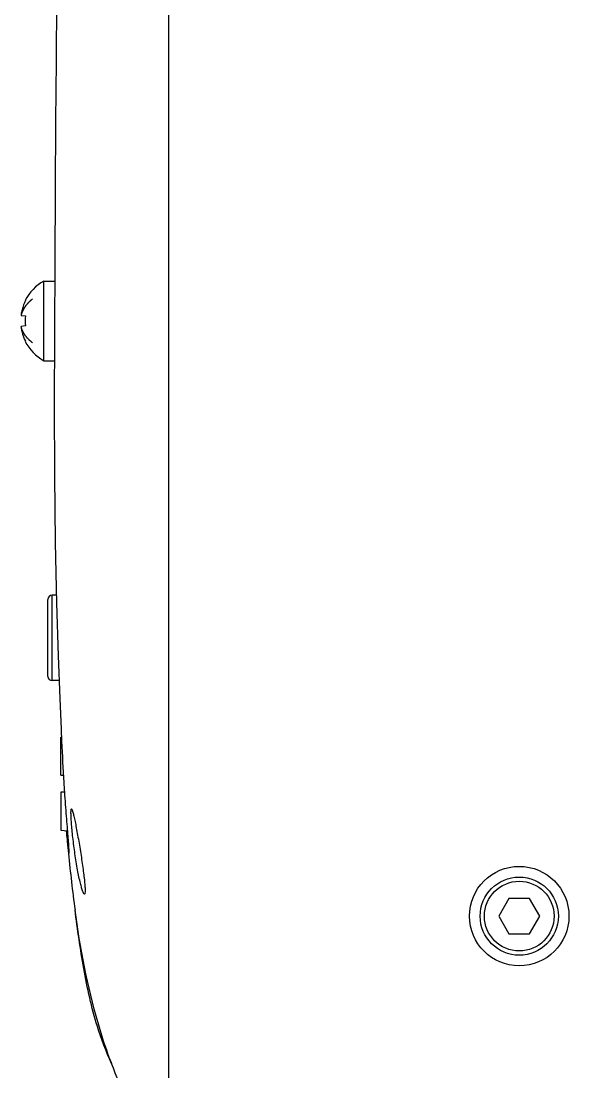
# Model space of a CAD drawing. Header units: millimetres. Extents: x 0 to 841, y 0 to 594.
# Drawn here: x 691.91 to 711.19, y 295.67 to 332.62 of the extents above; entities that cross this region are included whole.
import ezdxf

# ---------------------------------------------------------------- set-up
doc = ezdxf.new("R2010")
doc.units = ezdxf.units.MM
doc.header["$LTSCALE"] = 46.255
doc.layers.get('0').update_dxf_attribs({"linetype": 'CONTINUOUS'})
doc.layers.add('AXIS', color=7, linetype='CONTINUOUS')
doc.layers.add('COSMETIC', color=7, linetype='CONTINUOUS')

msp = doc.modelspace()

# ---------------------------------------------------------------- linework, layer by layer
at = {"color": 7, "linetype": 'CONTINUOUS'}
for p, q in [((697.112, 294.249), (697.112, 353.918)), ((693.164, 333.374), (693.148, 331.215)), ((693.148, 331.215), (693.132, 329.106)), ((692.712, 320.678), (692.712, 323.478)), ((692.712, 323.478), (693.098, 323.478)), ((692.061, 322.798), (692.07, 322.794)), ((691.914, 322.272), (692.07, 322.257)), ((692.07, 321.9), (691.914, 321.885)), ((692.07, 321.363), (692.061, 321.359)), ((692.712, 320.678), (693.087, 320.678)), ((693.092, 316.641), (693.119, 314.289)), ((693.119, 314.289), (693.165, 312.148)), ((692.862, 309.58), (692.862, 312.28)), ((693.012, 309.43), (693.012, 312.43)), ((693.159, 312.43), (693.012, 312.43)), ((693.165, 312.148), (693.222, 310.299)), ((693.222, 310.299), (693.279, 308.806)), ((693.255, 309.43), (693.012, 309.43)), ((693.279, 308.806), (693.324, 307.725)), ((693.312, 307.441), (693.337, 307.443)), ((693.312, 306.105), (693.312, 307.441)), ((693.324, 307.725), (693.343, 307.292)), ((693.312, 306.105), (693.405, 306.105)), ((693.312, 305.505), (693.312, 304.169)), ((693.444, 305.505), (693.312, 305.505)), ((693.312, 304.169), (693.544, 304.148)), ((709.076, 301.775), (708.715, 301.15)), ((709.797, 301.775), (709.076, 301.775)), ((710.158, 301.15), (709.797, 301.775)), ((708.715, 301.15), (709.076, 300.525)), ((709.797, 300.525), (710.158, 301.15)), ((709.076, 300.525), (709.797, 300.525))]:
    msp.add_line(p, q, dxfattribs=at)
msp.add_lwpolyline([(693.132, 329.106), (693.116, 326.689), (693.101, 324.19), (693.089, 321.659), (693.083, 319.122), (693.092, 316.641)], dxfattribs=at)
for radius in [1.375, 1.225]:
    msp.add_circle((709.437, 301.15), radius, dxfattribs=at)
for centre, radius, start, end in [((693.495, 322.078), 1.604, 119.2267, 153.2756), ((693.512, 322.079), 1.609, 161.1851, 164.4592), ((693.511, 322.079), 1.608, 157.5853, 161.1845), ((693.51, 322.079), 1.608, 153.587, 157.5843), ((693.513, 322.078), 1.61, 170.3374, 173.0983), ((693.512, 322.079), 1.61, 167.4837, 170.337), ((693.512, 322.079), 1.61, 164.4599, 167.4832), ((693.763, 322.078), 1.702, 173.9629, 186.0371), ((693.511, 322.078), 1.609, 186.8981, 206.4095), ((693.495, 322.078), 1.604, 206.7244, 240.7733), ((693.012, 312.28), 0.15, 90, 180), ((693.012, 309.58), 0.15, 180, 270), ((766.411, 310.487), 73.138, 182.50444, 183.63824), ((776.473, 311.092), 83.218, 183.61423, 183.84596), ((738.587, 307.507), 45.193, 185.2796, 187.813), ((710.724, 301.918), 16.721, 200.294, 200.8373)]:
    msp.add_arc(centre, radius, start, end, dxfattribs=at)
for points, knots in [([(693.442, 305.51), (693.452, 305.366), (693.472, 305.084), (693.502, 304.677), (693.531, 304.307), (693.556, 303.987), (693.575, 303.755), (693.586, 303.603), (693.593, 303.515), (693.596, 303.447), (693.602, 303.393), (693.597, 303.37), (693.602, 303.349), (693.599, 303.349)], [0, 0, 0, 0, 0.200522, 0.39102, 0.564497, 0.71453, 0.836234, 0.885358, 0.926148, 0.958272, 0.981414, 0.995307, 1, 1, 1, 1]), ([(694.143, 301.925), (694.13, 301.925), (694.104, 301.974), (694.073, 302.05), (694.031, 302.191), (693.986, 302.372), (693.938, 302.595), (693.872, 302.944), (693.798, 303.411), (693.74, 303.88), (693.705, 304.234), (693.686, 304.461), (693.676, 304.643), (693.67, 304.79), (693.675, 304.86), (693.68, 304.917), (693.69, 304.917)], [0, 0, 0, 0, 0.013002, 0.04317, 0.090291, 0.152704, 0.228095, 0.313742, 0.50294, 0.692454, 0.778242, 0.853491, 0.915272, 0.961156, 0.989487, 1, 1, 1, 1]), ([(693.69, 304.917), (693.702, 304.918), (693.719, 304.864), (693.745, 304.792), (693.778, 304.648), (693.817, 304.467), (693.861, 304.243), (693.925, 303.893), (694.004, 303.427), (694.075, 302.96), (694.122, 302.607), (694.147, 302.381), (694.164, 302.198), (694.168, 302.053), (694.167, 301.979), (694.155, 301.925), (694.143, 301.925)], [0, 0, 0, 0, 0.011613, 0.041077, 0.087879, 0.150267, 0.22583, 0.311731, 0.50139, 0.691227, 0.777171, 0.852573, 0.91445, 0.960365, 0.988753, 1, 1, 1, 1]), ([(693.599, 303.349), (693.594, 303.349), (693.597, 303.383), (693.584, 303.416), (693.579, 303.496), (693.567, 303.591), (693.556, 303.709), (693.539, 303.895), (693.527, 304.043), (693.518, 304.145)], [0, 0, 0, 0, 0.020376, 0.079568, 0.173652, 0.297789, 0.446941, 0.615879, 1, 1, 1, 1]), ([(695.097, 295.97), (694.906, 296.393), (694.489, 297.481), (694.099, 299.303), (693.9, 300.682), (693.813, 301.374)], [0, 0, 0, 0, 0.249976, 0.624907, 1, 1, 1, 1]), ([(695.041, 296.119), (694.886, 296.538), (694.33, 298.25), (693.998, 300.026), (693.814, 301.364)], [0, 0, 0, 0, 0.248761, 1, 1, 1, 1])]:
    msp.add_open_spline(points, degree=3, knots=knots, dxfattribs=at)
msp.add_open_spline([(695.682, 294.628), (695.465, 295.065), (695.271, 295.514), (695.097, 295.97)], degree=3, dxfattribs=at)
at = {"layer": 'AXIS', "color": 7, "linetype": 'CONTINUOUS'}
for p, q in [((693.159, 312.43), (693.012, 312.43)), ((693.255, 309.43), (693.012, 309.43))]:
    msp.add_line(p, q, dxfattribs=at)
msp.add_circle((709.437, 301.15), 1.75, dxfattribs=at)
at = {"layer": 'COSMETIC', "color": 7, "linetype": 'CONTINUOUS'}
for points in [[(692.323, 322.853), (692.311, 322.843), (692.293, 322.828), (692.271, 322.81), (692.259, 322.8), (692.25, 322.792), (692.241, 322.785), (692.234, 322.779), (692.229, 322.775), (692.227, 322.774), (692.226, 322.772), (692.224, 322.771), (692.222, 322.769), (692.219, 322.765), (692.213, 322.759), (692.206, 322.752), (692.195, 322.741), (692.181, 322.727), (692.167, 322.712), (692.156, 322.701), (692.148, 322.694), (692.143, 322.688), (692.139, 322.685), (692.137, 322.682), (692.136, 322.681), (692.134, 322.679), (692.133, 322.677), (692.129, 322.673), (692.124, 322.666), (692.117, 322.657), (692.11, 322.648), (692.1, 322.636), (692.09, 322.624), (692.081, 322.612), (692.075, 322.604), (692.07, 322.598), (692.066, 322.594), (692.063, 322.59), (692.061, 322.587), (692.06, 322.586), (692.059, 322.585), (692.058, 322.583), (692.058, 322.582), (692.056, 322.579), (692.053, 322.575), (692.051, 322.571), (692.047, 322.565), (692.042, 322.557), (692.034, 322.545), (692.027, 322.533), (692.019, 322.52), (692.013, 322.511), (692.008, 322.502), (692.003, 322.495), (692.001, 322.491), (691.999, 322.489), (691.998, 322.487), (691.998, 322.486), (691.996, 322.483), (691.994, 322.479), (691.991, 322.472), (691.987, 322.464), (691.981, 322.451), (691.974, 322.434), (691.966, 322.418), (691.96, 322.405), (691.956, 322.396), (691.953, 322.39), (691.951, 322.386), (691.95, 322.383), (691.949, 322.381), (691.948, 322.379), (691.948, 322.377), (691.946, 322.372), (691.944, 322.364), (691.94, 322.354), (691.937, 322.344), (691.933, 322.33), (691.925, 322.306), (691.919, 322.286), (691.914, 322.272)], [(692.323, 321.303), (692.311, 321.314), (692.293, 321.329), (692.271, 321.347), (692.259, 321.357), (692.25, 321.365), (692.241, 321.372), (692.234, 321.378), (692.229, 321.382), (692.227, 321.383), (692.226, 321.385), (692.224, 321.386), (692.222, 321.388), (692.219, 321.392), (692.213, 321.398), (692.206, 321.405), (692.195, 321.416), (692.181, 321.43), (692.167, 321.445), (692.156, 321.456), (692.148, 321.463), (692.143, 321.469), (692.139, 321.472), (692.137, 321.475), (692.136, 321.476), (692.134, 321.478), (692.133, 321.48), (692.129, 321.484), (692.124, 321.491), (692.117, 321.5), (692.11, 321.509), (692.1, 321.521), (692.09, 321.533), (692.081, 321.545), (692.075, 321.553), (692.07, 321.559), (692.066, 321.563), (692.063, 321.567), (692.061, 321.57), (692.06, 321.571), (692.059, 321.572), (692.058, 321.574), (692.058, 321.575), (692.056, 321.578), (692.053, 321.582), (692.051, 321.586), (692.047, 321.592), (692.042, 321.6), (692.034, 321.612), (692.027, 321.624), (692.019, 321.637), (692.013, 321.646), (692.008, 321.655), (692.003, 321.662), (692.001, 321.666), (691.999, 321.668), (691.998, 321.67), (691.998, 321.671), (691.996, 321.674), (691.994, 321.678), (691.991, 321.685), (691.987, 321.693), (691.981, 321.706), (691.974, 321.723), (691.966, 321.739), (691.96, 321.752), (691.956, 321.761), (691.953, 321.767), (691.951, 321.771), (691.95, 321.774), (691.949, 321.776), (691.948, 321.778), (691.948, 321.78), (691.946, 321.785), (691.944, 321.793), (691.94, 321.803), (691.937, 321.813), (691.933, 321.827), (691.925, 321.851), (691.919, 321.871), (691.914, 321.885)]]:
    msp.add_open_spline(points, degree=3, knots=[0, 0, 0, 0, 0.0625, 0.09375, 0.109375, 0.125, 0.140625, 0.15625, 0.160156, 0.164062, 0.166016, 0.167969, 0.171875, 0.179688, 0.1875, 0.203125, 0.21875, 0.25, 0.28125, 0.296875, 0.3125, 0.320312, 0.328125, 0.332031, 0.333984, 0.335938, 0.339844, 0.34375, 0.359375, 0.375, 0.390625, 0.40625, 0.4375, 0.453125, 0.46875, 0.476562, 0.484375, 0.492188, 0.496094, 0.498047, 0.5, 0.501953, 0.503906, 0.507812, 0.515625, 0.523438, 0.53125, 0.546875, 0.5625, 0.59375, 0.609375, 0.625, 0.640625, 0.65625, 0.660156, 0.664062, 0.666016, 0.667969, 0.671875, 0.679688, 0.6875, 0.703125, 0.71875, 0.75, 0.78125, 0.796875, 0.8125, 0.820312, 0.828125, 0.832031, 0.833984, 0.835938, 0.839844, 0.84375, 0.859375, 0.875, 0.890625, 0.90625, 0.9375, 1, 1, 1, 1], dxfattribs=at)

doc.saveas('drawing.dxf')
